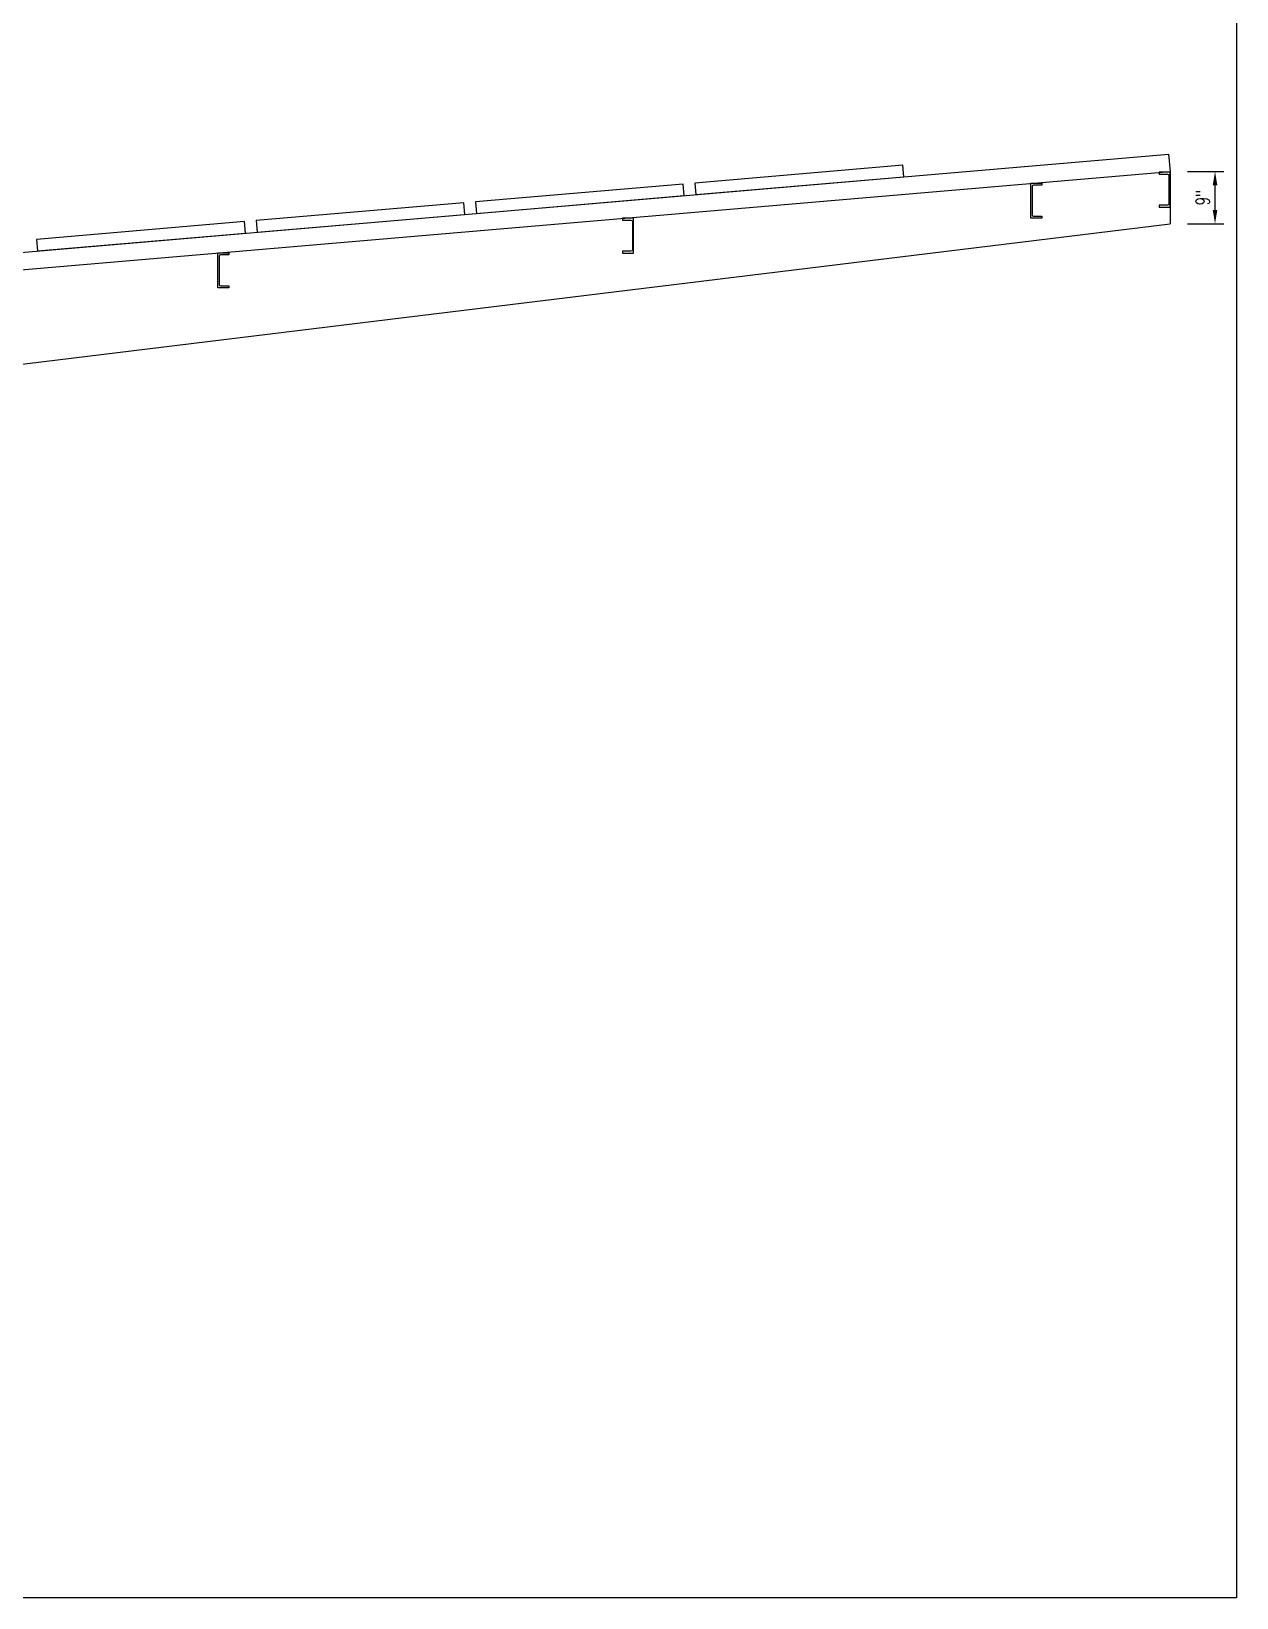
# Model space of a CAD drawing. Header units: inches. Extents: x 1300 to 5626, y -2919 to -1492.
# Drawn here: x 4470.4 to 4678.4, y -2919.2 to -2648.7 of the extents above; entities that cross this region are included whole.
import ezdxf

# ---------------------------------------------------------------- set-up
doc = ezdxf.new("R2010")
doc.units = ezdxf.units.IN
doc.header["$LTSCALE"] = 10
doc.header["$MEASUREMENT"] = 0
for name, color, linetype in [('A-TYP-DIM', 1, 'Continuous'), ('BEAM', 2, 'Continuous'), ('dim', 1, 'Continuous'), ('S-Column', 4, 'Continuous'), ('SOLAR PANAL NO', 40, 'Continuous'), ('SOLAR PANEL SEC', 3, 'Continuous')]:
    doc.layers.add(name, color=color, linetype=linetype)
doc.styles.add('rizwan', font='romans.shx', dxfattribs={"width": 0.75})
doc.styles.add('ROMANS', font='tahoma.ttf')
doc.dimstyles.new('STYLE-64', dxfattribs={"dimscale": 0, "dimtxt": 0.09375, "dimasz": 0.125, "dimexe": 0.0625, "dimexo": 0.0625, "dimgap": 0.03125, "dimtad": 1, "dimlfac": -1, "dimzin": 3, "dimdsep": 46, "dimlunit": 4, "dimtxsty": 'ROMANS', "dimcen": 0.125, "dimdle": 4, "dimclrd": 1, "dimclre": 1, "dimclrt": 2, "dimadec": 0, "dimazin": 0, "dimtfac": 0.5, "dimtix": 1, "dimtmove": 2, "dimatfit": 3, "dimldrblk": 'ARC', "dimfxl": 0, "dimfrac": 1, "dimtolj": 1, "dimtzin": 3, "dimarcsym": 0})

# ---------------------------------------------------------------- blocks, each defined once
blk = doc.blocks.new('*D362')
at = {"layer": 'A-TYP-DIM', "color": 1, "lineweight": -2, "ltscale": 1.5, "transparency": 16777216}
for p, q in [((4669.93, -2672.92), (4676.19, -2672.92)), ((4674.69, -2679.59), (4674.69, -2675.32)), ((4669.93, -2681.99), (4676.19, -2681.99))]:
    blk.add_line(p, q, dxfattribs=at)
at = {"layer": 'A-TYP-DIM', "color": 1, "ltscale": 1.5, "transparency": 16777216}
for points in [[(4674.29, -2675.32), (4675.09, -2675.32), (4674.69, -2672.92)], [(4674.29, -2679.59), (4675.09, -2679.59), (4674.69, -2681.99)]]:
    blk.add_solid(points, dxfattribs=at)
at = {"layer": 'Defpoints', "color": 0, "ltscale": 1.5, "transparency": 16777216}
for p in [(4666.93, -2672.92), (4674.69, -2672.92), (4666.93, -2681.99)]:
    blk.add_point(p, dxfattribs=at)
at = {"layer": 'A-TYP-DIM', "color": 2, "ltscale": 1.5, "transparency": 16777216, "insert": (4672.54, -2677.46), "char_height": 2.344, "attachment_point": 5, "rotation": 90, "style": 'rizwan'}
blk.add_mtext('\\A1;9"', dxfattribs=at)
blk = doc.blocks.new('ARC')
at = {"layer": 'dim', "color": 0, "linetype": 'ByBlock', "ltscale": 1.5}
for p, q in [((0.14, 0), (-1.16, 0)), ((-0.42, -0.32), (0, 0))]:
    blk.add_line(p, q, dxfattribs=at)
at = {"layer": 'dim', "color": 0, "ltscale": 1.5}
for p, q in [((-0.41, 0.34), (-0.26, 0.43)), ((0, 0), (-0.41, 0.34)), ((-0.28, -0.43), (0, 0)), ((-0.26, 0.43), (0, 0)), ((-0.42, -0.32), (-0.28, -0.43))]:
    blk.add_line(p, q, dxfattribs=at)

msp = doc.modelspace()

# ---------------------------------------------------------------- linework, layer by layer
at = {"layer": 'BEAM', "ltscale": 3}
for p, q in [((4433.65718, -2689.90402), (4666.67047, -2669.93145)), ((4666.67047, -2669.93145), (4666.92667, -2672.92049))]:
    msp.add_line(p, q, dxfattribs=at)
at = {"layer": 'BEAM', "color": 6, "ltscale": 3}
for p, q in [((4421.92667, -2693.92049), (4666.92667, -2672.92049)), ((4666.92667, -2672.92049), (4666.92667, -2681.99491)), ((4421.92667, -2711.92049), (4666.92667, -2681.99491))]:
    msp.add_line(p, q, dxfattribs=at)
at = {"layer": 'S-Column', "ltscale": 0.5}
for points in [[(4665.05167, -2679.08121), (4666.92667, -2679.08121), (4666.92667, -2673.08121), (4665.05167, -2673.08121), (4665.05167, -2673.39371), (4666.48917, -2673.39371, -0.414213562), (4666.73917, -2673.64371), (4666.73917, -2678.51871, -0.414213562), (4666.48917, -2678.76871), (4665.05167, -2678.76871), (4665.05167, -2679.08121)], [(4644.80167, -2680.97764), (4642.92667, -2680.97764), (4642.92667, -2674.97764), (4644.80167, -2674.97764), (4644.80167, -2675.29014), (4643.36417, -2675.29014, 0.414213562), (4643.11417, -2675.54014), (4643.11417, -2680.41514, 0.414213562), (4643.36417, -2680.66514), (4644.80167, -2680.66514), (4644.80167, -2680.97764)], [(4572.47201, -2687.01661), (4574.34701, -2687.01661), (4574.34701, -2681.01661), (4572.47201, -2681.01661), (4572.47201, -2681.32911), (4573.90951, -2681.32911, -0.414213562), (4574.15951, -2681.57911), (4574.15951, -2686.45411, -0.414213562), (4573.90951, -2686.70411), (4572.47201, -2686.70411), (4572.47201, -2687.01661)], [(4504.51184, -2693.00248), (4502.63684, -2693.00248), (4502.63684, -2687.00248), (4504.51184, -2687.00248), (4504.51184, -2687.31498), (4503.07434, -2687.31498, 0.414213562), (4502.82434, -2687.56498), (4502.82434, -2692.43998, 0.414213562), (4503.07434, -2692.68998), (4504.51184, -2692.68998), (4504.51184, -2693.00248)]]:
    msp.add_lwpolyline(points, format="xyb", dxfattribs=at)
at = {"layer": 'SOLAR PANAL NO'}
msp.add_lwpolyline([(4140.79173, -2378.26769), (4678.42223, -2378.26769), (4678.42223, -2919.20099), (4140.79173, -2919.20099)], close=True, dxfattribs=at)
at = {"layer": 'SOLAR PANEL SEC'}
for points in [[(4620.80017, -2671.86319), (4584.93169, -2674.93763), (4585.10187, -2676.92305), (4620.97035, -2673.84861)], [(4582.939, -2675.10844), (4547.07052, -2678.18288), (4547.24069, -2680.16829), (4583.10917, -2677.09385)], [(4545.07782, -2678.35368), (4509.20934, -2681.42812), (4509.37952, -2683.41353), (4545.248, -2680.33909)], [(4507.21665, -2681.59892), (4471.34817, -2684.67336), (4471.51835, -2686.65878), (4507.38683, -2683.58434)]]:
    msp.add_lwpolyline(points, close=True, dxfattribs=at)

# ---------------------------------------------------------------- dimensions: what is measured, and where the dimension line sits
at = {"layer": 'A-TYP-DIM', "ltscale": 1.5}
dim = msp.add_linear_dim(base=(4674.68755, -2672.92049), p1=(4666.92667, -2681.99491), p2=(4666.92667, -2672.92049), angle=90, dimstyle='STYLE-64', override={"dimscale": 24, "dimtxt": 0.097656, "dimasz": 0.1, "dimexo": 0.125, "dimtxsty": 'rizwan', "dimtmove": 0, "dimatfit": 2}, dxfattribs=at)
dim.commit()
dim.dimension.update_dxf_attribs({"geometry": '*D362', "text_midpoint": (4672.54247, -2677.4577)})

doc.saveas('drawing.dxf')
